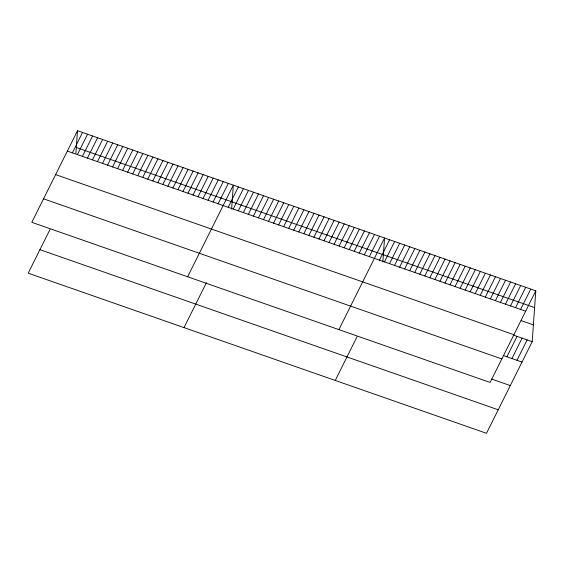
<?xml version="1.0" encoding="UTF-8"?>
<svg xmlns="http://www.w3.org/2000/svg" width="564" height="564" viewBox="0 0 564 564"><rect width="100%" height="100%" fill="white"/><g stroke="black" fill="none" stroke-linecap="round" stroke-linejoin="round"><path stroke-width="0.85" d="M75.9 153.246L77.501 130.707L535.8 290.827L532.183 341.664L486.499 433.293L28.2 273.173L49.985 229.485M231.614 209.124L233.32 185.147L187.636 276.776M382.857 261.964L384.563 237.987L338.879 329.616M77.501 130.707L31.817 222.336L490.116 382.455L535.8 290.827M72.361 152.858L82.527 132.462M77.388 154.614L87.554 134.218M82.415 156.369L92.581 135.98M87.441 158.124L97.607 137.736M92.468 159.88L102.634 139.491M97.494 161.635L107.661 141.247M102.521 163.391L112.687 143.002M107.548 165.146L117.714 144.758M112.574 166.902L122.74 146.513M117.601 168.657L127.767 148.269M122.628 170.42L132.794 150.024M127.654 172.175L137.82 151.779M132.681 173.931L142.847 153.535M137.708 175.686L147.874 155.297M142.734 177.441L152.9 157.053M147.761 179.197L157.927 158.808M152.788 180.952L162.954 160.564M157.814 182.708L167.98 162.319M162.841 184.463L173.007 164.075M167.868 186.219L178.034 165.83M172.894 187.974L183.06 167.586M177.921 189.737L188.087 169.341M182.947 191.492L193.114 171.096M187.974 193.248L198.14 172.852M193.001 195.003L203.167 174.614M198.027 196.758L208.194 176.37M203.054 198.514L213.22 178.125M208.074 200.269L218.247 179.881M213.1 202.025L223.266 181.636M218.127 203.78L228.293 183.392M228.201 207.298L238.368 186.91M233.242 209.061L243.408 188.672M238.283 210.823L248.449 190.435M184.019 327.613L206.473 282.578M243.324 212.586L253.49 192.19M248.364 214.348L258.531 193.953M253.405 216.104L263.571 195.715M258.446 217.866L268.612 197.478M263.487 219.629L273.653 199.24M268.527 221.391L278.694 201.003M273.568 223.154L283.734 202.758M278.609 224.909L288.775 204.52M283.65 226.672L293.816 206.283M288.69 228.434L298.857 208.046M293.731 230.197L303.904 209.808M298.779 231.959L308.945 211.571M303.82 233.722L313.986 213.326M308.861 235.477L319.027 215.088M313.901 237.24L324.067 216.851M318.942 239.002L329.108 218.613M323.983 240.765L334.149 220.376M329.023 242.527L339.19 222.131M334.064 244.29L344.23 223.894M339.105 246.045L349.271 225.656M344.146 247.807L354.312 227.419M349.186 249.57L359.353 229.181M354.227 251.332L364.393 230.944M359.268 253.095L369.434 232.699M364.316 254.857L374.482 234.462M369.357 256.613L379.523 236.224M379.438 260.138L389.604 239.749M384.479 261.9L394.645 241.512M389.52 263.663L399.686 243.267M335.263 380.453L357.047 336.757M394.56 265.418L404.726 245.03M399.601 267.181L409.767 246.792M404.642 268.943L414.808 248.555M409.683 270.706L419.849 250.317M414.723 272.468L424.889 252.08M419.764 274.231L429.93 253.835M424.805 275.986L434.971 255.598M429.853 277.749L440.019 257.36M434.893 279.511L445.059 259.123M439.934 281.274L450.1 260.885M444.975 283.036L455.141 262.641M450.016 284.799L460.182 264.403M455.056 286.554L465.222 266.166M460.097 288.317L470.263 267.928M465.138 290.079L475.304 269.691M470.179 291.842L480.345 271.453M475.219 293.604L485.385 273.209M480.26 295.367L490.426 274.971M485.301 297.122L495.467 276.734M490.342 298.885L500.508 278.496M495.389 300.647L505.555 280.259M500.43 302.41L510.596 282.021M505.471 304.172L515.637 283.777M510.512 305.928L520.678 285.539M515.552 307.69L525.718 287.302M520.593 309.453L530.759 289.064M506.895 356.772L517.061 336.377M511.936 358.528L522.102 338.139M516.976 360.29L527.143 339.902M76.309 147.486L534.609 307.599M67.335 151.096L525.634 311.215M521.136 320.606L533.375 324.885M55.617 174.607L513.91 334.72M513.459 335.122L532.183 341.664M503.292 355.51L522.017 362.053M43.541 198.831L501.84 358.944M491.568 379.022L510.293 385.564M39.924 249.669L498.216 409.781"/></g></svg>
